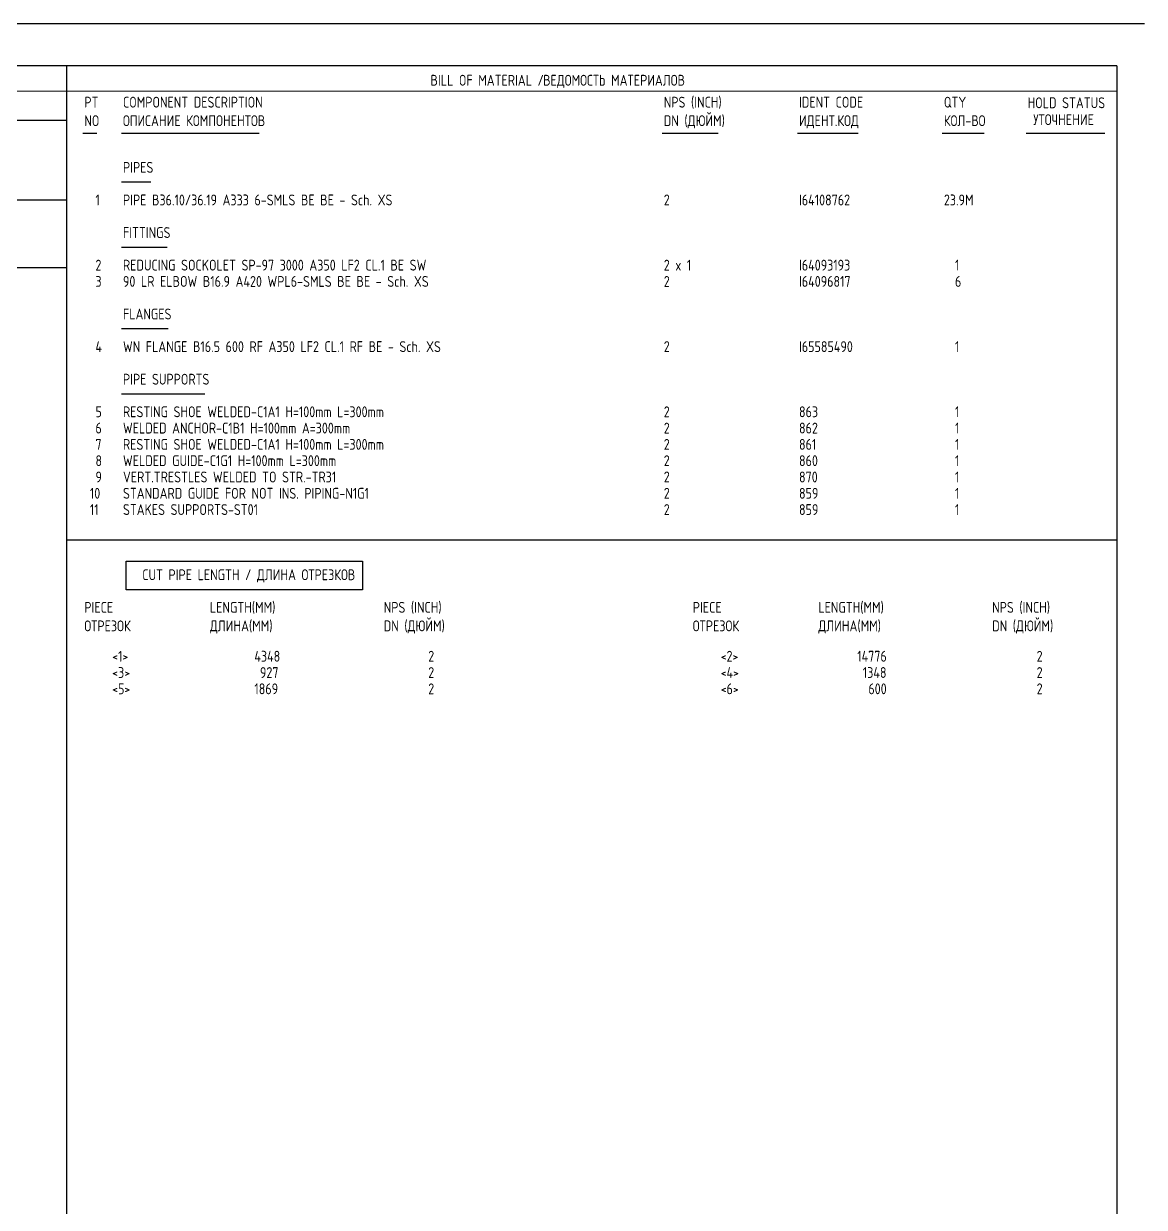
# Model space of a CAD drawing. Extents: x -1005 to 594, y -998 to 420.
# Drawn here: x 395.1 to 594, y 210 to 420 of the extents above; entities that cross this region are included whole.
import ezdxf

# ---------------------------------------------------------------- set-up
doc = ezdxf.new("R2010")
doc.units = 0
doc.styles.add('TTFN17', font='GOST type A')

msp = doc.modelspace()

# ---------------------------------------------------------------- linework, layer by layer
at = {"layer": 'GT_1', "flags": 128}
for points in [[(594, 420), (0, 420)], [(589.1, 412.5), (25.4, 412.5)], [(402.7, 412.5), (402.7, 7.5)], [(589.1, 412.5), (589.1, 7.5)], [(589.1, 408), (162.7, 407.9)], [(190.3, 402.9), (402.7, 402.9)], [(408.046, 400.531), (405.557, 400.531)], [(436.894, 400.531), (412.414, 400.531)], [(518.373, 400.531), (508.414, 400.531)], [(543.202, 400.531), (532.414, 400.531)], [(565.597, 400.531), (558.129, 400.531)], [(587, 400.5), (573, 400.5)], [(417.669, 391.854), (412.414, 391.854)], [(402.7, 388.7), (226.9, 388.7)], [(420.573, 380.289), (412.414, 380.289)], [(402.7, 376.7), (25.4, 376.7)], [(420.713, 365.833), (412.414, 365.833)], [(427.211, 354.269), (412.414, 354.269)], [(402.7, 328.408), (589, 328.408)], [(413.271, 324.622), (455.204, 324.622), (455.204, 319.575), (413.271, 319.575), (413.271, 324.622)]]:
    msp.add_lwpolyline(points, dxfattribs=at)

# ---------------------------------------------------------------- texts
at = {"layer": 'GT_1', "style": 'TTFN17'}
for s, p in [('BILL OF MATERIAL /', (467.289, 409)), ('ВЕДОМОСТЬ МАТЕРИАЛОВ', (487.289, 409)), ('PT', (405.846, 405.109)), ('COMPONENT DESCRIPTION', (412.703, 405.109)), ('NPS (INCH)', (508.703, 405.109)), ('IDENT CODE', (532.703, 405.109)), ('QTY', (558.417, 405.109)), ('HOLD STATUS', (573.289, 405)), ('NO', (405.846, 401.822)), ('ОПИСАНИЕ КОМПОНЕНТОВ', (412.703, 401.822)), ('DN (ДЮЙМ)', (508.703, 401.822)), ('ИДЕНТ.КОД', (532.703, 401.822)), ('КОЛ-ВО', (558.417, 401.822)), ('УТОЧНЕНИЕ', (574.289, 402)), ('PIPES', (412.703, 393.544)), ('  1', (405.846, 387.762)), ('PIPE B36.10/36.19 A333 6-SMLS BE BE - Sch. XS', (412.703, 387.762)), ('2', (508.703, 387.762)), ('I64108762', (532.703, 387.762)), ('23.9M', (558.417, 387.762)), ('FITTINGS', (412.703, 381.98)), ('  2', (405.846, 376.197)), ('REDUCING SOCKOLET SP-97 3000 A350 LF2 CL.1 BE SW', (412.703, 376.197)), ('2 x 1', (508.703, 376.197)), ('I64093193', (532.703, 376.197)), ('  1', (558.417, 376.197)), ('  3', (405.846, 373.306)), ('90 LR ELBOW B16.9 A420 WPL6-SMLS BE BE - Sch. XS', (412.703, 373.306)), ('2', (508.703, 373.306)), ('I64096817', (532.703, 373.306)), ('  6', (558.417, 373.306)), ('FLANGES', (412.703, 367.524)), ('  4', (405.846, 361.741)), ('WN FLANGE B16.5 600 RF A350 LF2 CL.1 RF BE - Sch. XS', (412.703, 361.741)), ('2', (508.703, 361.741)), ('I65585490', (532.703, 361.741)), ('  1', (558.417, 361.741)), ('PIPE SUPPORTS', (412.703, 355.959)), ('  5', (405.846, 350.177)), ('RESTING SHOE WELDED-C1A1 H=100mm L=300mm', (412.703, 350.177)), ('2', (508.703, 350.177)), ('863', (532.703, 350.177)), ('  1', (558.417, 350.177)), ('  6', (405.846, 347.286)), ('WELDED ANCHOR-C1B1 H=100mm A=300mm', (412.703, 347.286)), ('2', (508.703, 347.286)), ('862', (532.703, 347.286)), ('  1', (558.417, 347.286)), ('  7', (405.846, 344.395)), ('RESTING SHOE WELDED-C1A1 H=100mm L=300mm', (412.703, 344.395)), ('2', (508.703, 344.395)), ('861', (532.703, 344.395)), ('  1', (558.417, 344.395)), ('  8', (405.846, 341.503)), ('WELDED GUIDE-C1G1 H=100mm L=300mm', (412.703, 341.503)), ('2', (508.703, 341.503)), ('860', (532.703, 341.503)), ('  1', (558.417, 341.503)), ('  9', (405.846, 338.612)), ('VERT.TRESTLES WELDED TO STR.-TR31', (412.703, 338.612)), ('2', (508.703, 338.612)), ('870', (532.703, 338.612)), ('  1', (558.417, 338.612)), (' 10', (405.846, 335.721)), ('STANDARD GUIDE FOR NOT INS. PIPING-N1G1', (412.703, 335.721)), ('2', (508.703, 335.721)), ('859', (532.703, 335.721)), ('  1', (558.417, 335.721)), (' 11', (405.846, 332.83)), ('STAKES SUPPORTS-ST01', (412.703, 332.83)), ('2', (508.703, 332.83)), ('859', (532.703, 332.83)), ('  1', (558.417, 332.83)), ('CUT PIPE LENGTH / ДЛИНА ОТРЕЗКОВ', (416.132, 321.265)), ('PIECE', (405.846, 315.483)), ('LENGTH(MM)', (428.132, 315.483)), ('NPS (INCH)', (458.989, 315.483)), ('PIECE', (513.846, 315.483)), ('LENGTH(MM)', (536.132, 315.483)), ('NPS (INCH)', (566.989, 315.483)), ('ОТРЕЗОК', (405.846, 312.196)), ('ДЛИНА(MM)', (428.132, 312.196)), ('DN (ДЮЙМ)', (458.989, 312.196)), ('ОТРЕЗОК', (513.846, 312.196)), ('ДЛИНА(MM)', (536.132, 312.196)), ('DN (ДЮЙМ)', (566.989, 312.196)), ('     <1>', (405.846, 306.81)), ('        4348', (428.132, 306.81)), ('        2', (458.989, 306.81)), ('     <2>', (513.846, 306.81)), ('       14776', (536.132, 306.81)), ('        2', (566.989, 306.81)), ('     <3>', (405.846, 303.918)), ('         927', (428.132, 303.918)), ('        2', (458.989, 303.918)), ('     <4>', (513.846, 303.918)), ('        1348', (536.132, 303.918)), ('        2', (566.989, 303.918)), ('     <5>', (405.846, 301.027)), ('        1869', (428.132, 301.027)), ('        2', (458.989, 301.027)), ('     <6>', (513.846, 301.027)), ('         600', (536.132, 301.027)), ('        2', (566.989, 301.027))]:
    msp.add_text(s, height=1.925, dxfattribs=at).set_placement(p)

doc.saveas('drawing.dxf')
